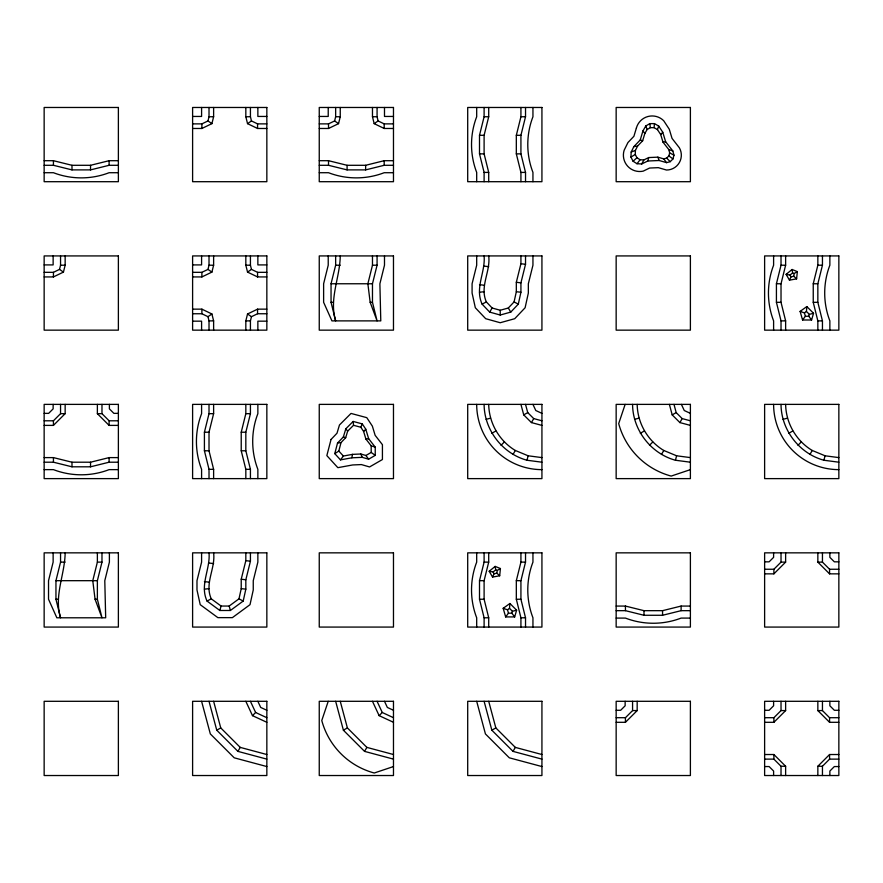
<?xml version="1.0" encoding="UTF-8"?>
<svg xmlns="http://www.w3.org/2000/svg" width="883" height="883" viewBox="0 0 883 883"><rect width="100%" height="100%" fill="white"/><g stroke="black" fill="none" stroke-linecap="round" stroke-linejoin="round"><path stroke-width="1.32" d="M630.948 157.108L631.179 152.053L633.839 146.666L640.23 139.967L642.945 130.905L645.815 125.949L649.833 123.62L654.48 123.62L658.696 126.059L662.769 132.251L665.639 141.744L672.857 150.993L673.972 155.187L672.967 158.929L670.23 161.666L666.566 162.649L659.193 160.507L647.802 161.004L641.731 163.951L636.996 163.741L633.078 161.236L630.948 157.108L635.252 154.448L635.429 150.397L637.57 146.092L642.669 140.728L644.855 133.476L647.14 129.514L650.363 127.66L654.071 127.66L657.449 129.602L660.705 134.558L663.001 142.152L668.773 149.547L669.667 152.902L668.873 155.905L666.676 158.09L663.74 158.885L657.846 157.163L648.729 157.56L643.873 159.922L640.087 159.746L636.952 157.748L635.252 154.448M516.621 610.197L512.427 611.279L509.513 608.354L509.91 603.486L503.189 608.31L505.65 616.919L514.657 616.919L516.621 610.197L509.91 603.486M813.541 313.288L809.347 314.359L806.433 311.445L806.83 306.567L800.108 311.39L802.57 319.999L811.576 319.999L813.541 313.288L806.83 306.567M499.69 575.782L496.919 573.222L497.184 570.484L500.418 568.531L495.164 566.4L489.204 571.268L492.548 577.074L499.69 575.782L500.418 568.531M796.609 278.862L793.828 276.302L794.104 273.564L797.338 271.611L792.084 269.481L786.124 274.359L789.468 280.154L796.609 278.862L797.338 271.611M654.071 127.66L654.48 123.62M60.552 552.846L60.552 562.118L55.949 580.683L55.949 599.237L60.552 617.791C53.775 595.782 64.9 574.568 65.154 552.846M335.65 255.927L335.65 265.209L331.048 283.763L331.048 302.317L335.65 320.882C328.873 298.873 339.988 277.648 340.253 255.927M351.853 457.802L352.483 454.37L360.827 454.005L365.904 455.485L368.63 459.193L375.242 455.374L375.242 447.151L368.652 438.696L365.783 429.204L362.284 423.895L353.156 421.445L345.827 428.785L343.377 436.919L337.516 443.067L334.778 453.641L340.474 459.877L351.853 457.802L362.284 457.35L368.63 459.193M213.62 552.846C215.64 568.509 204.326 583.387 211.258 598.829L221.081 606.047L229.172 606.047L238.984 598.829L241.225 588.652L241.225 579.215L245.827 560.65L245.827 552.846M209.017 552.846C210.474 569.215 199.481 584.888 207.041 601.069L219.845 610.484L230.397 610.484L243.2 601.069L245.827 589.149L245.827 579.778L250.43 561.213L250.43 552.846M488.707 255.927C490.727 271.589 479.425 286.467 486.356 301.909L492.129 308.012L500.219 310.253L508.31 308.012L514.083 301.909L516.323 291.732L516.323 282.295L520.926 263.741L520.926 255.927M484.105 255.927C485.573 272.295 474.579 287.979 482.129 304.149L489.668 312.096L500.219 315.032L510.771 312.096L518.299 304.149L520.926 292.229L520.926 282.858L525.528 264.293L525.528 255.927M44.15 272.328L53.433 272.328L59.514 269.392L60.552 265.209L60.552 255.927M44.15 276.931L53.433 276.931L63.444 272.096L65.154 265.209L65.154 255.927M97.373 552.846L97.373 562.118L92.77 580.683L95.066 599.237L101.975 617.791L97.373 599.237L97.373 580.683L101.975 562.118L101.975 552.846M192.604 123.874L201.887 123.874L207.98 120.938L209.017 116.744L209.017 107.472M192.604 128.477L201.887 128.477L211.909 123.642L213.62 116.744L213.62 107.472M192.604 272.328L201.887 272.328L207.98 269.392L209.017 265.209L209.017 255.927M192.604 276.931L201.887 276.931L211.909 272.096L213.62 265.209L213.62 255.927M209.017 478.619L209.017 469.337L204.414 450.783L204.414 432.217L209.017 413.663L209.017 404.381M213.62 478.619L213.62 469.337L209.017 450.783L209.017 432.217L213.62 413.663L213.62 404.381M245.827 330.154L245.827 320.882L247.538 313.984L257.56 309.149L266.843 309.149M250.43 330.154L250.43 320.882L251.467 316.688L257.56 313.752L266.843 313.752M245.827 478.619L245.827 469.337L241.225 450.783L241.225 432.217L245.827 413.663L245.827 404.381M250.43 478.619L250.43 469.337L245.827 450.783L245.827 432.217L250.43 413.663L250.43 404.381M319.249 123.874L328.52 123.874L334.613 120.938L335.65 116.744L335.65 107.472M319.249 128.477L328.52 128.477L338.542 123.642L340.253 116.744L340.253 107.472M372.471 255.927L372.471 265.209L367.869 283.763L370.165 302.317L377.074 320.882L372.471 302.317L372.471 283.763L377.074 265.209L377.074 255.927M484.105 181.699L484.105 172.417L479.502 153.863L479.502 135.309L484.105 116.744L484.105 107.472M488.707 181.699L488.707 172.417L484.105 153.863L484.105 135.309L488.707 116.744L488.707 107.472M520.926 181.699L520.926 172.417L516.323 153.863L516.323 135.309L520.926 116.744L520.926 107.472M525.528 181.699L525.528 172.417L520.926 153.863L520.926 135.309L525.528 116.744L525.528 107.472M484.105 627.073L484.105 617.791L479.502 599.237L479.502 580.683L484.105 562.118L484.105 552.846M488.707 627.073L488.707 617.791L484.105 599.237L484.105 580.683L488.707 562.118L488.707 552.846M520.926 627.073L520.926 617.791L516.323 599.237L516.323 580.683L520.926 562.118L520.926 552.846M525.528 627.073L525.528 617.791L520.926 599.237L520.926 580.683L525.528 562.118L525.528 552.846M781.025 330.154L781.025 320.882L776.422 302.317L776.422 283.763L781.025 265.209L781.025 255.927M785.627 330.154L785.627 320.882L781.025 302.317L781.025 283.763L785.627 265.209L785.627 255.927M817.846 330.154L817.846 320.882L813.243 302.317L813.243 283.763L817.846 265.209L817.846 255.927M822.448 330.154L822.448 320.882L817.846 302.317L817.846 283.763L822.448 265.209L822.448 255.927M334.778 453.641L338.818 451.047L341.015 442.593L345.706 437.67L347.659 431.158L353.531 425.297L353.156 421.445M484.105 404.381C484.248 429.944 502.317 453.487 526.963 460.242L528.155 455.794L541.93 457.604M632.57 404.381C632.714 429.944 650.771 453.487 675.429 460.242L676.621 455.794L690.396 457.604M781.025 404.381C781.168 429.944 799.225 453.487 823.883 460.242L825.075 455.794L838.85 457.604M647.802 161.004L648.729 157.56M219.845 610.484L221.081 606.047M514.657 616.919L511.864 613.188L512.427 611.279M811.576 319.999L808.784 316.269L809.347 314.359M328.222 701.301L321.776 720.517A74.227 74.227 0 0 0 374.26 773L393.476 766.554M625.142 404.381L618.696 423.597A74.227 74.227 0 0 0 671.179 476.08L690.396 469.635M657.449 129.602L658.696 126.059M375.242 447.151L371.191 445.849L365.915 439.083L363.63 431.489L360.827 427.251L362.284 423.895M492.548 577.074L494.105 573.729L493.1 571.985L489.204 571.268M789.468 280.154L791.025 276.809L790.02 275.066L786.124 274.359M641.731 163.951L643.873 159.922M266.843 759.126L237.924 751.378L240.231 747.393L220.75 727.912L213.62 701.301M513.023 454.458L515.319 450.473C499.248 440.838 489.027 423.123 488.707 404.381M520.926 404.381L523.74 414.889L531.434 422.582L533.729 418.597L541.93 420.794M393.476 759.126L364.558 751.378L366.864 747.393L347.383 727.912L340.253 701.301M661.477 454.458L663.784 450.473C647.714 440.838 637.482 423.123 637.173 404.381M669.38 404.381L672.195 414.889L679.888 422.582L682.184 418.597L690.396 420.794M541.93 759.126L513.023 751.378L515.319 747.393L495.838 727.912L488.707 701.301M809.943 454.458L812.239 450.473C796.168 440.838 785.947 423.123 785.627 404.381M489.668 312.096L492.129 308.012M505.65 616.919L508.465 613.188L511.864 613.188M802.57 319.999L805.384 316.269L808.784 316.269M340.474 459.877L343.377 456.036L352.483 454.37M636.996 163.741L640.087 159.746M660.705 134.558L662.769 132.251M363.63 431.489L365.783 429.204M44.15 420.794L53.433 420.794L60.552 413.663L60.552 404.381M44.15 425.396L53.433 425.396L65.154 413.663L65.154 404.381M501.047 445.275L504.303 442.019M245.827 701.301L252.494 715.649L255.629 712.504L266.843 717.702M372.471 701.301L379.127 715.649L382.273 712.504L393.476 717.702M649.502 445.275L652.758 442.019M797.967 445.275L801.212 442.019M616.157 717.702L625.44 717.702L632.57 710.583L632.57 701.301M764.623 569.248L773.894 569.248L781.025 562.118L781.025 552.846M616.157 722.305L625.44 722.305L637.173 710.583L637.173 701.301M764.623 573.851L773.894 573.851L785.627 562.118L785.627 552.846M764.623 717.702L773.894 717.702L781.025 710.583L781.025 701.301M764.623 722.305L773.894 722.305L785.627 710.583L785.627 701.301M817.846 775.528L817.846 766.256L829.567 754.524L838.85 754.524M822.448 775.528L822.448 766.256L829.567 759.126L838.85 759.126M633.078 161.236L636.952 157.748M790.02 275.066L792.603 272.957L792.084 269.481M493.1 571.985L495.694 569.866L495.164 566.4M800.108 311.39L804.413 312.891L806.433 311.445M503.189 608.31L507.493 609.8L509.513 608.354M245.827 107.472L245.827 116.744L247.538 123.642L251.467 120.938L257.56 123.874L266.843 123.874M372.471 107.472L372.471 116.744L374.171 123.642L378.112 120.938L384.193 123.874L393.476 123.874M245.827 255.927L245.827 265.209L247.538 272.096L251.467 269.392L257.56 272.328L266.843 272.328M192.604 313.752L201.887 313.752L207.98 316.688L211.909 313.984L213.62 320.882L213.62 330.154M365.904 455.485L371.191 452.438L371.191 445.849M491.853 433.299L495.838 430.992M523.74 414.889L527.725 412.593L525.528 404.381M640.318 433.299L644.303 430.992M672.195 414.889L676.179 412.593L673.983 404.381M209.017 701.301L216.765 730.219L220.75 727.912M788.773 433.299L792.757 430.992M335.65 701.301L343.399 730.219L347.383 727.912M484.105 701.301L491.853 730.219L495.838 727.912M482.129 304.149L486.356 301.909M207.041 601.069L211.258 598.829M631.179 152.053L635.429 150.397M486.08 419.348L490.529 418.156M634.535 419.348L638.983 418.156M783 419.348L787.437 418.156M44.15 160.695L53.433 160.695L71.987 165.298L90.541 165.298L109.106 160.695L118.377 160.695M44.15 165.298L53.433 165.298L71.987 169.889L90.541 169.889L109.106 165.298L118.377 165.298M319.249 160.695L328.52 160.695L347.085 165.298L365.639 165.298L384.193 160.695L393.476 160.695M319.249 165.298L328.52 165.298L347.085 169.889L365.639 169.889L384.193 165.298L393.476 165.298M44.15 457.604L53.433 457.604L71.987 462.206L90.541 462.206L109.106 457.604L118.377 457.604M44.15 462.206L53.433 462.206L71.987 466.809L90.541 466.809L109.106 462.206L118.377 462.206M616.157 606.069L625.44 606.069L643.994 610.672L662.559 610.672L681.113 606.069L690.396 606.069M616.157 610.672L625.44 610.672L643.994 615.274L662.559 615.274L681.113 610.672L690.396 610.672M791.025 276.809L793.828 276.302M494.105 573.729L496.919 573.222M633.839 146.666L637.57 146.092M663.001 142.152L665.639 141.744M365.915 439.083L368.652 438.696M337.516 443.067L341.015 442.593M479.502 292.229L484.105 291.732M204.414 589.149L209.017 588.652M192.604 116.446L201.589 116.446L201.589 107.472M266.843 116.446L257.858 116.446L257.858 107.472M319.249 116.446L328.222 116.446L328.222 107.472M393.476 116.446L384.491 116.446L384.491 107.472M209.017 116.744L213.62 116.744M245.827 116.744L250.43 116.744L251.467 120.938M335.65 116.744L340.253 116.744M372.471 116.744L377.074 116.744L378.112 120.938M484.105 116.744L488.707 116.744M520.926 116.744L525.528 116.744M247.538 123.642L257.56 128.477L266.843 128.477M374.171 123.642L384.193 128.477L393.476 128.477M479.502 135.309L484.105 135.309M516.323 135.309L520.926 135.309M479.502 153.863L484.105 153.863M516.323 153.863L520.926 153.863M484.105 172.417L488.707 172.417M520.926 172.417L525.528 172.417M44.15 172.715L53.433 172.715A77.682 77.682 0 0 0 109.106 172.715L118.377 172.715M319.249 172.715L328.52 172.715A77.682 77.682 0 0 0 384.193 172.715L393.476 172.715M44.15 264.911L53.135 264.911L53.135 255.927M192.604 264.911L201.589 264.911L201.589 255.927M266.843 264.911L257.858 264.911L257.858 255.927M60.552 265.209L65.154 265.209M209.017 265.209L213.62 265.209M245.827 265.209L250.43 265.209L251.467 269.392M335.65 265.209L340.253 265.209M372.471 265.209L377.074 265.209M781.025 265.209L785.627 265.209M817.846 265.209L822.448 265.209M247.538 272.096L257.56 276.931L266.843 276.931M331.048 283.763L372.471 283.763M776.422 283.763L781.025 283.763M813.243 283.763L817.846 283.763M331.048 302.317L333.344 302.317M370.165 302.317L372.471 302.317M776.422 302.317L781.025 302.317M813.243 302.317L817.846 302.317M192.604 309.149L201.887 309.149L211.909 313.984M207.98 316.688L209.017 320.882L213.62 320.882M245.827 320.882L250.43 320.882M781.025 320.882L785.627 320.882M817.846 320.882L822.448 320.882M192.604 321.169L201.589 321.169L201.589 330.154M266.843 321.169L257.858 321.169L257.858 330.154M44.15 413.365L48.642 413.365L53.135 408.873L53.135 404.381M118.377 413.365L113.885 413.365L109.393 408.873L109.393 404.381M60.552 413.663L65.154 413.663M97.373 404.381L97.373 413.663L101.975 413.663L109.106 420.794L118.377 420.794M209.017 413.663L213.62 413.663M245.827 413.663L250.43 413.663M97.373 413.663L109.106 425.396L118.377 425.396M204.414 432.217L209.017 432.217M241.225 432.217L245.827 432.217M204.414 450.783L209.017 450.783M241.225 450.783L245.827 450.783M209.017 469.337L213.62 469.337M245.827 469.337L250.43 469.337M44.15 469.635L53.433 469.635A77.682 77.682 0 0 0 109.106 469.635L118.377 469.635M764.623 561.831L769.115 561.831L773.607 557.339L773.607 552.846M838.85 561.831L834.358 561.831L829.865 557.339L829.865 552.846M60.552 562.118L65.154 562.118M97.373 562.118L101.975 562.118M484.105 562.118L488.707 562.118M520.926 562.118L525.528 562.118M781.025 562.118L785.627 562.118M817.846 552.846L817.846 562.118L822.448 562.118L829.567 569.248L838.85 569.248M817.846 562.118L829.567 573.851L838.85 573.851M55.949 580.683L97.373 580.683M479.502 580.683L484.105 580.683M516.323 580.683L520.926 580.683M55.949 599.237L58.256 599.237M95.066 599.237L97.373 599.237M479.502 599.237L484.105 599.237M516.323 599.237L520.926 599.237M484.105 617.791L488.707 617.791M520.926 617.791L525.528 617.791M616.157 618.089L625.44 618.089A77.682 77.682 0 0 0 681.113 618.089L690.396 618.089M616.157 710.285L620.65 710.285L625.142 705.793L625.142 701.301M764.623 710.285L769.115 710.285L773.607 705.793L773.607 701.301M838.85 710.285L834.358 710.285L829.865 705.793L829.865 701.301M632.57 710.583L637.173 710.583M781.025 710.583L785.627 710.583M817.846 701.301L817.846 710.583L822.448 710.583L829.567 717.702L838.85 717.702M817.846 710.583L829.567 722.305L838.85 722.305M764.623 754.524L773.894 754.524L785.627 766.256L785.627 775.528M764.623 759.126L773.894 759.126L781.025 766.256L781.025 775.528M781.025 766.256L785.627 766.256M817.846 766.256L822.448 766.256M764.623 766.554L769.115 766.554L773.607 771.047L773.607 775.528M838.85 766.554L834.358 766.554L829.865 771.047L829.865 775.528M516.323 291.732L520.926 292.229M241.225 588.652L245.827 589.149M520.926 263.741L525.528 264.293M484.105 266.114L488.707 266.677M516.323 282.295L520.926 282.858M479.502 284.668L484.105 285.231M245.827 560.65L250.43 561.213M209.017 563.034L213.62 563.597M241.225 579.215L245.827 579.778M204.414 581.588L209.017 582.151M823.883 460.242L838.85 462.206M675.429 460.242L690.396 462.206M526.963 460.242L541.93 462.206M679.888 422.582L690.396 425.396M531.434 422.582L541.93 425.396M353.531 425.297L360.827 427.251M515.319 747.393L541.93 754.524M541.93 766.554L509.303 757.813L485.429 733.928L476.688 701.301M366.864 747.393L393.476 754.524M240.231 747.393L266.843 754.524M266.843 766.554L234.216 757.813L210.331 733.928L201.589 701.301M640.23 139.967L642.669 140.728M343.377 436.919L345.706 437.67M668.773 149.547L672.857 150.993M792.603 272.957L794.104 273.564M495.694 569.866L497.184 570.484M812.239 450.473L825.075 455.794M663.784 450.473L676.621 455.794M515.319 450.473L528.155 455.794M690.396 413.365L684.259 410.518L681.411 404.381M541.93 413.365L535.793 410.518L532.946 404.381M393.476 710.285L387.339 707.438L384.491 701.301M379.127 715.649L393.476 722.305M266.843 710.285L260.706 707.438L257.858 701.301M252.494 715.649L266.843 722.305M669.667 152.902L673.972 155.187M514.083 301.909L518.299 304.149M238.984 598.829L243.2 601.069M334.613 120.938L338.542 123.642M207.98 120.938L211.909 123.642M207.98 269.392L211.909 272.096M247.538 313.984L251.467 316.688M59.514 269.392L63.444 272.096M371.191 452.438L375.242 455.374M668.873 155.905L672.967 158.929M676.179 412.593L682.184 418.597M527.725 412.593L533.729 418.597M491.853 730.219L513.023 751.378M343.399 730.219L364.558 751.378M216.765 730.219L237.924 751.378M666.676 158.09L670.23 161.666M338.818 451.047L343.377 456.036M345.827 428.785L347.659 431.158M663.74 158.885L666.566 162.649M642.945 130.905L644.855 133.476M508.31 308.012L510.771 312.096M377.074 701.301L382.273 712.504M250.43 701.301L255.629 712.504M360.827 454.005L362.284 457.35M657.846 157.163L659.193 160.507M645.815 125.949L647.14 129.514M804.413 312.891L805.384 316.269M507.493 609.8L508.465 613.188M229.172 606.047L230.397 610.484M649.833 123.62L650.363 127.66M829.865 255.927L829.865 265.209A77.682 77.682 0 0 0 829.865 320.882L829.865 330.154M829.567 569.248L829.567 573.851M829.567 717.702L829.567 722.305M829.567 754.524L829.567 759.126M822.448 552.846L822.448 562.118M822.448 701.301L822.448 710.583M773.894 569.248L773.894 573.851M773.894 717.702L773.894 722.305M773.894 754.524L773.894 759.126M773.607 255.927L773.607 265.209A77.682 77.682 0 0 0 773.607 320.882L773.607 330.154M681.113 606.069L681.113 610.672M662.559 610.672L662.559 615.274M643.994 610.672L643.994 615.274M625.44 606.069L625.44 610.672M625.44 717.702L625.44 722.305M532.946 107.472L532.946 116.744A77.682 77.682 0 0 0 532.946 172.417L532.946 181.699M532.946 255.927L532.946 265.209L528.343 283.763L528.343 293.046L525.109 307.759L514.734 318.697L500.219 322.736L485.694 318.697L475.33 307.759L472.085 293.046L472.085 283.763L476.688 265.209L476.688 255.927M532.946 552.846L532.946 562.118A77.682 77.682 0 0 0 532.946 617.791L532.946 627.073M500.219 310.253L500.219 315.032M476.688 107.472L476.688 116.744A77.682 77.682 0 0 0 476.688 172.417L476.688 181.699M476.688 552.846L476.688 562.118A77.682 77.682 0 0 0 476.688 617.791L476.688 627.073M384.491 255.927L384.491 265.209L379.889 283.763L380.783 320.882L331.942 320.882L323.62 302.317L323.62 283.763L328.222 265.209L328.222 255.927M384.193 123.874L384.193 128.477M384.193 160.695L384.193 165.298M377.074 107.472L377.074 116.744M365.639 165.298L365.639 169.889M347.085 165.298L347.085 169.889M328.52 123.874L328.52 128.477M328.52 160.695L328.52 165.298M257.858 404.381L257.858 413.663A77.682 77.682 0 0 0 257.858 469.337L257.858 478.619M257.858 552.846L257.858 562.118L253.255 580.683L253.255 589.954L250.01 604.678L232.384 617.636L217.858 617.636L200.231 604.678L196.986 589.954L196.986 580.683L201.589 562.118L201.589 552.846M257.56 123.874L257.56 128.477M257.56 272.328L257.56 276.931M257.56 309.149L257.56 313.752M250.43 107.472L250.43 116.744M250.43 255.927L250.43 265.209M209.017 320.882L209.017 330.154M201.887 123.874L201.887 128.477M201.887 272.328L201.887 276.931M201.887 309.149L201.887 313.752M201.589 404.381L201.589 413.663A77.682 77.682 0 0 0 201.589 469.337L201.589 478.619M109.393 552.846L109.393 562.118L104.79 580.683L105.684 617.791L56.843 617.791L48.532 599.237L48.532 580.683L53.135 562.118L53.135 552.846M109.106 160.695L109.106 165.298M109.106 420.794L109.106 425.396M109.106 457.604L109.106 462.206M101.975 404.381L101.975 413.663M90.541 165.298L90.541 169.889M90.541 462.206L90.541 466.809M71.987 165.298L71.987 169.889M71.987 462.206L71.987 466.809M53.433 160.695L53.433 165.298M53.433 272.328L53.433 276.931M53.433 420.794L53.433 425.396M53.433 457.604L53.433 462.206M838.85 469.635A65.243 65.243 0 0 1 773.607 404.381M541.93 469.635A65.243 65.243 0 0 1 476.688 404.381M331.037 439.469L326.842 455.606L337.847 467.67L352.659 464.955L361.412 464.579L369.569 466.952L382.427 459.524L382.427 444.679L375.143 435.33L372.361 426.125L366.787 417.659L351.015 413.432L339.469 424.988L336.997 433.211L331.037 439.469M636.378 128.068L633.906 136.291L627.945 142.549L624.149 150.242A16.335 16.335 0 0 0 643.21 171.136L649.579 168.046L658.332 167.66L666.488 170.033A14.845 14.845 0 0 0 679.347 147.759L672.051 138.41L669.27 129.205L663.707 120.739A16.335 16.335 0 0 0 636.378 128.068M118.377 107.472L44.15 107.472L44.15 181.699L118.377 181.699L118.377 107.472M266.843 107.472L192.604 107.472L192.604 181.699L266.843 181.699L266.843 107.472M393.476 107.472L319.249 107.472L319.249 181.699L393.476 181.699L393.476 107.472M541.93 107.472L467.703 107.472L467.703 181.699L541.93 181.699L541.93 107.472M690.396 107.472L616.157 107.472L616.157 181.699L690.396 181.699L690.396 107.472M118.377 255.927L44.15 255.927L44.15 330.154L118.377 330.154L118.377 255.927M266.843 255.927L192.604 255.927L192.604 330.154L266.843 330.154L266.843 255.927M393.476 255.927L319.249 255.927L319.249 330.154L393.476 330.154L393.476 255.927M541.93 255.927L467.703 255.927L467.703 330.154L541.93 330.154L541.93 255.927M690.396 255.927L616.157 255.927L616.157 330.154L690.396 330.154L690.396 255.927M838.85 255.927L764.623 255.927L764.623 330.154L838.85 330.154L838.85 255.927M118.377 404.381L44.15 404.381L44.15 478.619L118.377 478.619L118.377 404.381M266.843 404.381L192.604 404.381L192.604 478.619L266.843 478.619L266.843 404.381M393.476 404.381L319.249 404.381L319.249 478.619L393.476 478.619L393.476 404.381M541.93 404.381L467.703 404.381L467.703 478.619L541.93 478.619L541.93 404.381M690.396 404.381L616.157 404.381L616.157 478.619L690.396 478.619L690.396 404.381M838.85 404.381L764.623 404.381L764.623 478.619L838.85 478.619L838.85 404.381M118.377 552.846L44.15 552.846L44.15 627.073L118.377 627.073L118.377 552.846M266.843 552.846L192.604 552.846L192.604 627.073L266.843 627.073L266.843 552.846M393.476 552.846L319.249 552.846L319.249 627.073L393.476 627.073L393.476 552.846M541.93 552.846L467.703 552.846L467.703 627.073L541.93 627.073L541.93 552.846M690.396 552.846L616.157 552.846L616.157 627.073L690.396 627.073L690.396 552.846M838.85 552.846L764.623 552.846L764.623 627.073L838.85 627.073L838.85 552.846M118.377 701.301L44.15 701.301L44.15 775.528L118.377 775.528L118.377 701.301M266.843 701.301L192.604 701.301L192.604 775.528L266.843 775.528L266.843 701.301M393.476 701.301L319.249 701.301L319.249 775.528L393.476 775.528L393.476 701.301M541.93 701.301L467.703 701.301L467.703 775.528L541.93 775.528L541.93 701.301M690.396 701.301L616.157 701.301L616.157 775.528L690.396 775.528L690.396 701.301M838.85 701.301L764.623 701.301L764.623 775.528L838.85 775.528L838.85 701.301"/></g></svg>
